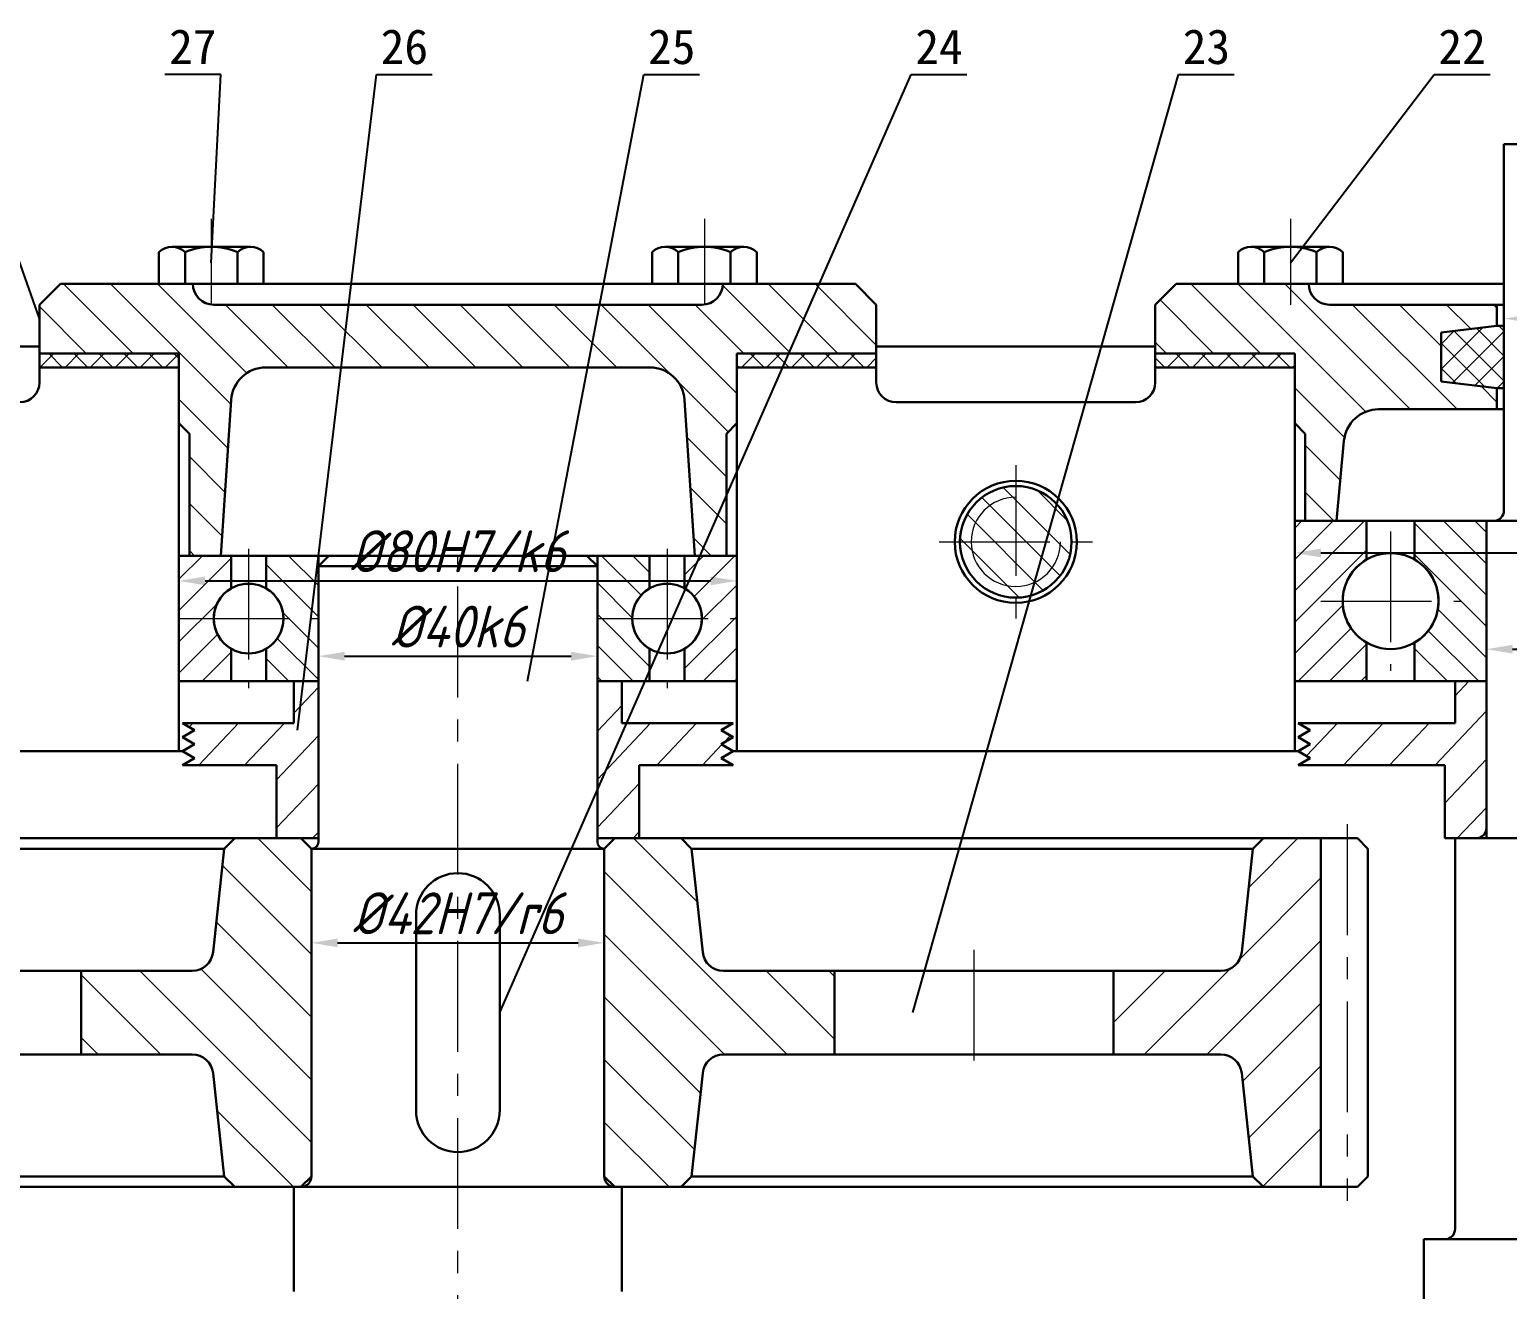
# Model space of a CAD drawing. Header units: millimetres. Extents: x 0 to 841, y 0 to 594.
# Drawn here: x 202.3 to 308.2, y 171.1 to 261.4 of the extents above; entities that cross this region are included whole.
import ezdxf
from ezdxf import colors
from ezdxf.entities.mleader import LeaderData, LeaderLine
from ezdxf.enums import TextEntityAlignment as Align
from ezdxf.math import Vec2, Vec3

# ---------------------------------------------------------------- set-up
doc = ezdxf.new("R2010")
doc.units = ezdxf.units.MM
doc.header["$LTSCALE"] = 0.25
doc.linetypes.add('CENTER', pattern=[50.8, 31.75, -6.35, 6.35, -6.35])
for name, color, linetype, lineweight in [('中心线', 1, 'CENTER', 15), ('剖面线', 4, 'Continuous', 15), ('尺寸', 3, 'Continuous', 15), ('文字', 7, 'Continuous', 15), ('标注', 7, 'Continuous', 15), ('粗实线', 7, 'Continuous', 30), ('细实线', 7, 'Continuous', 15)]:
    doc.layers.add(name, color=color, linetype=linetype, lineweight=lineweight)
doc.styles.add('fansong', font='simfang.ttf')
doc.styles.add('gbeitc', font='gbeitc.shx', dxfattribs={"bigfont": 'gbcbig.shx'})
doc.styles.get("Standard").update_dxf_attribs({"font": ''})
doc.styles.get('Standard').set_extended_font_data('SimSun')
doc.dimstyles.new('gbeitc', dxfattribs={"dimtxt": 3, "dimasz": 1.875, "dimexe": 1.25, "dimexo": 0.625, "dimtad": 1, "dimdec": 3, "dimlfac": 2, "dimdsep": 46, "dimtxsty": 'gbeitc', "dimcen": 2.5, "dimadec": 0, "dimazin": 0, "dimtfac": 1, "dimtdec": 3, "dimtmove": 0, "dimatfit": 3, "dimfxl": 1, "dimarcsym": 0})

# ---------------------------------------------------------------- blocks, each defined once
blk = doc.blocks.new('*D285')
at = {"layer": 'Defpoints', "color": 0, "transparency": 16777216}
for p in [(223, 216.47), (243, 216.47), (243, 216.47)]:
    blk.add_point(p, dxfattribs=at)
at = {"layer": '尺寸', "color": 0, "lineweight": -2, "transparency": 16777216}
for p, q in [((223, 217.09), (223, 217.72)), ((243, 217.09), (243, 217.72)), ((224.88, 216.47), (241.12, 216.47))]:
    blk.add_line(p, q, dxfattribs=at)
at = {"layer": '尺寸', "color": 0, "transparency": 16777216}
for points in [[(224.88, 216.78), (224.88, 216.15), (223, 216.47)], [(241.12, 216.78), (241.12, 216.15), (243, 216.47)]]:
    blk.add_solid(points, dxfattribs=at)
at = {"layer": '尺寸', "color": 0, "transparency": 16777216, "insert": (233, 218.59), "char_height": 3, "attachment_point": 5, "style": 'gbeitc'}
blk.add_mtext('%%c40k6', dxfattribs=at)
blk = doc.blocks.new('*D286')
at = {"layer": 'Defpoints', "color": 0, "transparency": 16777216}
for p in [(213, 221.87), (253, 221.87), (253, 221.87)]:
    blk.add_point(p, dxfattribs=at)
at = {"layer": '尺寸', "color": 0, "lineweight": -2, "transparency": 16777216}
for p, q in [((213, 222.49), (213, 223.12)), ((253, 222.49), (253, 223.12)), ((214.88, 221.87), (251.12, 221.87))]:
    blk.add_line(p, q, dxfattribs=at)
at = {"layer": '尺寸', "color": 0, "transparency": 16777216}
for points in [[(214.88, 222.18), (214.88, 221.55), (213, 221.87)], [(251.12, 222.18), (251.12, 221.55), (253, 221.87)]]:
    blk.add_solid(points, dxfattribs=at)
at = {"layer": '尺寸', "color": 0, "transparency": 16777216, "insert": (233, 223.99), "char_height": 3, "attachment_point": 5, "style": 'gbeitc'}
blk.add_mtext('%%c80H7/k6', dxfattribs=at)
blk = doc.blocks.new('*D289')
at = {"layer": 'Defpoints', "color": 0, "transparency": 16777216}
for p in [(306.75, 216.97), (339.25, 216.97), (339.25, 216.97)]:
    blk.add_point(p, dxfattribs=at)
at = {"layer": '尺寸', "color": 0, "lineweight": -2, "transparency": 16777216}
for p, q in [((306.75, 217.59), (306.75, 218.22)), ((339.25, 217.59), (339.25, 218.22)), ((308.62, 216.97), (337.38, 216.97))]:
    blk.add_line(p, q, dxfattribs=at)
at = {"layer": '尺寸', "color": 0, "transparency": 16777216}
for points in [[(308.62, 217.28), (308.62, 216.65), (306.75, 216.97)], [(337.38, 217.28), (337.38, 216.65), (339.25, 216.97)]]:
    blk.add_solid(points, dxfattribs=at)
at = {"layer": '尺寸', "color": 0, "transparency": 16777216, "insert": (323, 219.09), "char_height": 3, "attachment_point": 5, "style": 'gbeitc'}
blk.add_mtext('%%c65k6', dxfattribs=at)
blk = doc.blocks.new('*D290')
at = {"layer": 'Defpoints', "color": 0, "transparency": 16777216}
for p in [(293, 223.87), (353, 223.87), (353, 223.87)]:
    blk.add_point(p, dxfattribs=at)
at = {"layer": '尺寸', "color": 0, "lineweight": -2, "transparency": 16777216}
for p, q in [((293, 224.49), (293, 225.12)), ((353, 224.49), (353, 225.12)), ((294.88, 223.87), (351.12, 223.87))]:
    blk.add_line(p, q, dxfattribs=at)
at = {"layer": '尺寸', "color": 0, "transparency": 16777216}
for points in [[(294.88, 224.18), (294.88, 223.55), (293, 223.87)], [(351.12, 224.18), (351.12, 223.55), (353, 223.87)]]:
    blk.add_solid(points, dxfattribs=at)
at = {"layer": '尺寸', "color": 0, "transparency": 16777216, "insert": (323, 225.99), "char_height": 3, "attachment_point": 5, "style": 'gbeitc'}
blk.add_mtext('%%c120H7/k6', dxfattribs=at)
blk = doc.blocks.new('*D292')
at = {"layer": 'Defpoints', "color": 0, "transparency": 16777216}
for p in [(308, 240.67), (338, 240.67), (338, 240.67)]:
    blk.add_point(p, dxfattribs=at)
at = {"layer": '尺寸', "color": 0, "lineweight": -2, "transparency": 16777216}
for p, q in [((308, 241.29), (308, 241.92)), ((338, 241.29), (338, 241.92)), ((309.88, 240.67), (336.12, 240.67))]:
    blk.add_line(p, q, dxfattribs=at)
at = {"layer": '尺寸', "color": 0, "transparency": 16777216}
for points in [[(309.88, 240.98), (309.88, 240.35), (308, 240.67)], [(336.12, 240.98), (336.12, 240.35), (338, 240.67)]]:
    blk.add_solid(points, dxfattribs=at)
at = {"layer": '尺寸', "color": 0, "transparency": 16777216, "insert": (323, 242.79), "char_height": 3, "attachment_point": 5, "style": 'gbeitc'}
blk.add_mtext('%%c60f9', dxfattribs=at)
blk = doc.blocks.new('*D295')
at = {"layer": 'Defpoints', "color": 0, "transparency": 16777216}
for p in [(222.5, 195.92), (243.5, 195.92), (243.5, 195.92)]:
    blk.add_point(p, dxfattribs=at)
at = {"layer": '尺寸', "color": 0, "lineweight": -2, "transparency": 16777216}
for p, q in [((222.5, 196.54), (222.5, 197.17)), ((243.5, 196.54), (243.5, 197.17)), ((224.38, 195.92), (241.62, 195.92))]:
    blk.add_line(p, q, dxfattribs=at)
at = {"layer": '尺寸', "color": 0, "transparency": 16777216}
for points in [[(224.38, 196.23), (224.38, 195.6), (222.5, 195.92)], [(241.62, 196.23), (241.62, 195.6), (243.5, 195.92)]]:
    blk.add_solid(points, dxfattribs=at)
at = {"layer": '尺寸', "color": 0, "transparency": 16777216, "insert": (233, 198.04), "char_height": 3, "attachment_point": 5, "style": 'gbeitc'}
blk.add_mtext('%%c42H7/r6', dxfattribs=at)
blk = doc.blocks.new('_None')

msp = doc.modelspace()

# ---------------------------------------------------------------- hatches: boundary and pattern name
at = {"layer": '剖面线'}
h = msp.add_hatch(dxfattribs=at)
h.set_pattern_fill('ANSI31', color=256, scale=0.75, angle=90, style=0)
edge = h.paths.add_edge_path(flags=16)
edge.add_arc((219.23888, 234.66667), 2.5, 90, 176.1859252)
edge.add_line((216.74442, 234.83296), (216, 223.66667))
edge.add_line((216, 223.66667), (213.75, 223.66667))
edge.add_line((213.75, 223.66667), (213.75, 232.41667))
edge.add_line((213.75, 232.41667), (213, 233.16667))
edge.add_line((213, 233.16667), (213, 237.16667))
edge.add_line((213, 237.16667), (213, 238.16667))
edge.add_line((213, 238.16667), (210.25, 238.16667))
edge.add_line((210.25, 238.16667), (205.75, 238.16667))
edge.add_line((205.75, 238.16667), (203, 238.16667))
edge.add_line((203, 238.16667), (203, 241.66667))
edge.add_line((203, 241.66667), (204.5, 243.16667))
edge.add_line((204.5, 243.16667), (205.75, 243.16667))
edge.add_line((205.75, 243.16667), (210.25, 243.16667))
edge.add_line((210.25, 243.16667), (214, 243.16667))
edge.add_arc((215.5, 243.16667), 1.5, 180, 270)
edge.add_line((215.5, 241.66667), (233, 241.66667))
edge.add_line((233, 241.66667), (250.5, 241.66667))
edge.add_arc((250.5, 243.16667), 1.5, 270, 360)
edge.add_line((252, 243.16667), (255.75, 243.16667))
edge.add_line((255.75, 243.16667), (260.25, 243.16667))
edge.add_line((260.25, 243.16667), (261.5, 243.16667))
edge.add_line((261.5, 243.16667), (263, 241.66667))
edge.add_line((263, 241.66667), (263, 238.16667))
edge.add_line((263, 238.16667), (260.25, 238.16667))
edge.add_line((260.25, 238.16667), (255.75, 238.16667))
edge.add_line((255.75, 238.16667), (253, 238.16667))
edge.add_line((253, 238.16667), (253, 237.16667))
edge.add_line((253, 237.16667), (253, 233.16667))
edge.add_line((253, 233.16667), (252.25, 232.41667))
edge.add_line((252.25, 232.41667), (252.25, 223.66667))
edge.add_line((252.25, 223.66667), (250, 223.66667))
edge.add_line((250, 223.66667), (249.25558, 234.83296))
edge.add_arc((246.76112, 234.66667), 2.5, 3.8140748, 90)
edge.add_line((246.76112, 237.16667), (233, 237.16667))
edge.add_line((233, 237.16667), (219.23888, 237.16667))
h = msp.add_hatch(dxfattribs=at)
h.set_pattern_fill('ANSI31', color=256, scale=0.75, angle=90, style=0)
edge = h.paths.add_edge_path(flags=16)
edge.add_arc((299.01465, 231.66667), 2.5, 90, 174.7625239)
edge.add_line((296.52509, 231.89488), (296, 226.16667))
edge.add_line((296, 226.16667), (293.75, 226.16667))
edge.add_line((293.75, 226.16667), (293.75, 232.41667))
edge.add_line((293.75, 232.41667), (293, 233.16667))
edge.add_line((293, 233.16667), (293, 237.16667))
edge.add_line((293, 237.16667), (293, 238.16667))
edge.add_line((293, 238.16667), (290.25, 238.16667))
edge.add_line((290.25, 238.16667), (285.75, 238.16667))
edge.add_line((285.75, 238.16667), (283, 238.16667))
edge.add_line((283, 238.16667), (283, 241.66667))
edge.add_line((283, 241.66667), (284.5, 243.16667))
edge.add_line((284.5, 243.16667), (285.75, 243.16667))
edge.add_line((285.75, 243.16667), (290.25, 243.16667))
edge.add_line((290.25, 243.16667), (294, 243.16667))
edge.add_arc((295.5, 243.16667), 1.5, 180, 270)
edge.add_line((295.5, 241.66667), (307.5, 241.66667))
edge.add_line((307.5, 241.66667), (307.5, 240.1578))
edge.add_line((307.5, 240.1578), (303.5, 239.66667))
edge.add_line((303.5, 239.66667), (303.5, 236.16667))
edge.add_line((303.5, 236.16667), (307.5, 235.67553))
edge.add_line((307.5, 235.67553), (307.5, 234.16667))
edge.add_line((307.5, 234.16667), (299.01465, 234.16667))
h = msp.add_hatch(dxfattribs=at)
h.set_pattern_fill('ANSI37', color=256, scale=0.4, style=0)
h.paths.add_polyline_path([(308, 237.91667), (308, 240.1578), (307.5, 240.1578), (303.5, 239.66667), (303.5, 236.16667), (307.5, 235.67553), (308, 235.67553)], flags=16)
h = msp.add_hatch(dxfattribs=at)
h.set_pattern_fill('ANSI37', color=256, scale=0.4, style=0)
h.paths.add_polyline_path([(203, 238.16667), (203, 237.16667), (213, 237.16667), (213, 238.16667)], flags=16)
h = msp.add_hatch(dxfattribs=at)
h.set_pattern_fill('ANSI37', color=256, scale=0.4, style=0)
h.paths.add_polyline_path([(263, 238.16667), (263, 237.16667), (253, 237.16667), (253, 238.16667)], flags=16)
h = msp.add_hatch(dxfattribs=at)
h.set_pattern_fill('ANSI37', color=256, scale=0.4, style=0)
h.paths.add_polyline_path([(283, 238.16667), (283, 237.16667), (293, 237.16667), (293, 238.16667)], flags=16)
h = msp.add_hatch(dxfattribs=at)
h.set_pattern_fill('ANSI31', color=256, scale=0.5, angle=90, style=0)
edge = h.paths.add_edge_path(flags=16)
edge.add_arc((273, 224.66667), 4, 0, 360)
h = msp.add_hatch(dxfattribs=at)
h.set_pattern_fill('ANSI31', color=256, scale=0.5, style=0)
edge = h.paths.add_edge_path(flags=16)
edge.add_line((293, 220.41667), (293, 214.66667))
edge.add_line((293, 214.66667), (298.15625, 214.66667))
edge.add_line((298.15625, 214.66667), (298.15625, 217.4397))
edge.add_arc((299.875, 220.41667), 3.4375, 120, 240, ccw=False)
edge.add_line((298.15625, 223.39363), (298.15625, 226.16667))
edge.add_line((298.15625, 226.16667), (293, 226.16667))
edge.add_line((293, 226.16667), (293, 220.41667))
h = msp.add_hatch(dxfattribs=at)
h.set_pattern_fill('ANSI31', color=256, scale=0.5, angle=90, style=0)
edge = h.paths.add_edge_path(flags=16)
edge.add_line((306.75, 220.41667), (306.75, 226.16667))
edge.add_line((306.75, 226.16667), (301.59375, 226.16667))
edge.add_line((301.59375, 226.16667), (301.59375, 223.39363))
edge.add_arc((299.875, 220.41667), 3.4375, -60, 60, ccw=False)
edge.add_line((301.59375, 217.4397), (301.59375, 214.66667))
edge.add_line((301.59375, 214.66667), (306.75, 214.66667))
edge.add_line((306.75, 214.66667), (306.75, 220.41667))
h = msp.add_hatch(dxfattribs=at)
h.set_pattern_fill('ANSI31', color=256, scale=0.5, style=0)
edge = h.paths.add_edge_path(flags=16)
edge.add_line((213, 219.16667), (213, 214.66667))
edge.add_line((213, 214.66667), (216.75, 214.66667))
edge.add_line((216.75, 214.66667), (216.75, 217.0016))
edge.add_arc((218, 219.16667), 2.5, 120, 240, ccw=False)
edge.add_line((216.75, 221.33173), (216.75, 223.66667))
edge.add_line((216.75, 223.66667), (213, 223.66667))
edge.add_line((213, 223.66667), (213, 219.16667))
h = msp.add_hatch(dxfattribs=at)
h.set_pattern_fill('ANSI31', color=256, scale=0.5, angle=90, style=0)
edge = h.paths.add_edge_path(flags=16)
edge.add_line((223, 219.16667), (223, 223.66667))
edge.add_line((223, 223.66667), (219.25, 223.66667))
edge.add_line((219.25, 223.66667), (219.25, 221.33173))
edge.add_arc((218, 219.16667), 2.5, -60, 60, ccw=False)
edge.add_line((219.25, 217.0016), (219.25, 214.66667))
edge.add_line((219.25, 214.66667), (223, 214.66667))
edge.add_line((223, 214.66667), (223, 219.16667))
h = msp.add_hatch(dxfattribs=at)
h.set_pattern_fill('ANSI31', color=256, scale=0.5, angle=90, style=0)
edge = h.paths.add_edge_path(flags=16)
edge.add_line((243, 219.16667), (243, 214.66667))
edge.add_line((243, 214.66667), (246.75, 214.66667))
edge.add_line((246.75, 214.66667), (246.75, 217.0016))
edge.add_arc((248, 219.16667), 2.5, 120, 240, ccw=False)
edge.add_line((246.75, 221.33173), (246.75, 223.66667))
edge.add_line((246.75, 223.66667), (243, 223.66667))
edge.add_line((243, 223.66667), (243, 219.16667))
h = msp.add_hatch(dxfattribs=at)
h.set_pattern_fill('ANSI31', color=256, scale=0.5, style=0)
edge = h.paths.add_edge_path(flags=16)
edge.add_line((253, 219.16667), (253, 223.66667))
edge.add_line((253, 223.66667), (249.25, 223.66667))
edge.add_line((249.25, 223.66667), (249.25, 221.33173))
edge.add_arc((248, 219.16667), 2.5, -60, 60, ccw=False)
edge.add_line((249.25, 217.0016), (249.25, 214.66667))
edge.add_line((249.25, 214.66667), (253, 214.66667))
edge.add_line((253, 214.66667), (253, 219.16667))
h = msp.add_hatch(dxfattribs=at)
h.set_pattern_fill('ANSI31', color=256, scale=0.75, angle=1.5, style=0)
h.paths.add_polyline_path([(223, 203.41667), (220, 203.41667), (220, 208.66667), (213.25, 208.66667), (214.115, 209.16667), (213.25, 209.66667), (214.115, 210.16667), (213.25, 210.66667), (214.115, 211.16667), (213.25, 211.66667), (221.25, 211.66667), (221.25, 214.66667), (223, 214.66667)], flags=16)
h = msp.add_hatch(dxfattribs=at)
h.set_pattern_fill('ANSI31', color=256, scale=0.75, angle=1.5, style=0)
h.paths.add_polyline_path([(243, 203.41667), (246, 203.41667), (246, 208.66667), (252.75, 208.66667), (251.885, 209.16667), (252.75, 209.66667), (251.885, 210.16667), (252.75, 210.66667), (251.885, 211.16667), (252.75, 211.66667), (244.75, 211.66667), (244.75, 214.66667), (243, 214.66667)], flags=16)
h = msp.add_hatch(dxfattribs=at)
h.set_pattern_fill('ANSI31', color=256, scale=0.75, angle=1.5, style=0)
h.paths.add_polyline_path([(306.75, 203.41667), (303.75, 203.41667), (303.75, 208.66667), (293.25, 208.66667), (294.115, 209.16667), (293.25, 209.66667), (294.115, 210.16667), (293.25, 210.66667), (294.115, 211.16667), (293.25, 211.66667), (304.5, 211.66667), (304.5, 214.66667), (306.75, 214.66667)], flags=16)
h = msp.add_hatch(dxfattribs=at)
h.set_pattern_fill('ANSI31', color=256, angle=90, style=0)
edge = h.paths.add_edge_path(flags=16)
edge.add_line((222.5, 202.66667), (221.75, 203.41667))
edge.add_line((221.75, 203.41667), (217, 203.41667))
edge.add_line((217, 203.41667), (216.25, 202.66667))
edge.add_line((216.25, 202.66667), (215.44528, 195.25476))
edge.add_arc((213.95404, 195.41667), 1.5, 270, 353.8035866, ccw=False)
edge.add_line((213.95404, 193.91667), (206, 193.91667))
edge.add_line((206, 193.91667), (206, 187.91667))
edge.add_line((206, 187.91667), (213.95404, 187.91667))
edge.add_arc((213.95404, 186.41667), 1.5, 6.1964134, 90, ccw=False)
edge.add_line((215.44528, 186.57857), (216.25, 179.16667))
edge.add_line((216.25, 179.16667), (217, 178.41667))
edge.add_line((217, 178.41667), (221.75, 178.41667))
edge.add_line((221.75, 178.41667), (222.5, 179.16667))
edge.add_line((222.5, 179.16667), (222.5, 202.66667))
h = msp.add_hatch(dxfattribs=at)
h.set_pattern_fill('ANSI31', color=256, angle=90, style=0)
edge = h.paths.add_edge_path(flags=16)
edge.add_line((243.5, 202.66667), (244.25, 203.41667))
edge.add_line((244.25, 203.41667), (249, 203.41667))
edge.add_line((249, 203.41667), (249.75, 202.66667))
edge.add_line((249.75, 202.66667), (250.55472, 195.25476))
edge.add_arc((252.04596, 195.41667), 1.5, 186.1964134, 270)
edge.add_line((252.04596, 193.91667), (260, 193.91667))
edge.add_line((260, 193.91667), (260, 187.91667))
edge.add_line((260, 187.91667), (252.04596, 187.91667))
edge.add_arc((252.04596, 186.41667), 1.5, 90, 173.8035866)
edge.add_line((250.55472, 186.57857), (249.75, 179.16667))
edge.add_line((249.75, 179.16667), (249, 178.41667))
edge.add_line((249, 178.41667), (244.25, 178.41667))
edge.add_line((244.25, 178.41667), (243.5, 179.16667))
edge.add_line((243.5, 179.16667), (243.5, 202.66667))
h = msp.add_hatch(dxfattribs=at)
h.set_pattern_fill('ANSI31', color=256, style=0)
edge = h.paths.add_edge_path(flags=16)
edge.add_line((290.75, 203.41667), (290, 202.66667))
edge.add_line((290, 202.66667), (289.19528, 195.25476))
edge.add_arc((287.70404, 195.41667), 1.5, 270, 353.8035866, ccw=False)
edge.add_line((287.70404, 193.91667), (280, 193.91667))
edge.add_line((280, 193.91667), (280, 187.91667))
edge.add_line((280, 187.91667), (287.70404, 187.91667))
edge.add_arc((287.70404, 186.41667), 1.5, 6.1964134, 90, ccw=False)
edge.add_line((289.19528, 186.57857), (290, 179.16667))
edge.add_line((290, 179.16667), (290.75, 178.41667))
edge.add_line((290.75, 178.41667), (294.875, 178.41667))
edge.add_line((294.875, 178.41667), (294.875, 203.41667))
edge.add_line((294.875, 203.41667), (290.75, 203.41667))

# ---------------------------------------------------------------- linework, layer by layer
at = {"layer": '中心线'}
for p, q in [((215.32233, 247.81667), (215.32233, 241.66667)), ((250.67767, 247.81667), (250.67767, 241.66667)), ((292.68911, 247.81667), (292.68911, 241.66667)), ((273, 230.16667), (273, 219.16667)), ((267.5, 224.66667), (278.5, 224.66667)), ((299.875, 225.41667), (299.875, 215.41667)), ((218, 224.16667), (218, 214.16667)), ((233, 111.91667), (233, 223.66667)), ((248, 224.16667), (248, 214.16667)), ((294.875, 220.41667), (304.875, 220.41667)), ((213, 219.16667), (223, 219.16667)), ((243, 219.16667), (253, 219.16667)), ((296.75, 204.41667), (296.75, 177.41667)), ((270, 195.41667), (270, 186.41667))]:
    msp.add_line(p, q, dxfattribs=at)
at = {"layer": '粗实线'}
for p, q in [((308, 253.16667), (338, 253.16667)), ((308, 253.16667), (308, 226.91667)), ((211.56955, 243.16667), (211.56955, 245.42805)), ((218.13691, 245.81667), (212.50775, 245.81667)), ((213.44594, 243.16667), (213.44594, 245.42805)), ((217.19872, 243.16667), (217.19872, 245.42805)), ((219.07511, 243.16667), (219.07511, 245.42805)), ((246.92489, 243.16667), (246.92489, 245.42805)), ((253.49225, 245.81667), (247.86309, 245.81667)), ((248.80128, 243.16667), (248.80128, 245.42805)), ((252.55406, 243.16667), (252.55406, 245.42805)), ((254.43045, 243.16667), (254.43045, 245.42805)), ((288.93633, 243.16667), (288.93633, 245.42805)), ((295.50369, 245.81667), (289.87453, 245.81667)), ((290.81272, 243.16667), (290.81272, 245.42805)), ((294.5655, 243.16667), (294.5655, 245.42805)), ((296.44189, 243.16667), (296.44189, 245.42805)), ((203, 241.66667), (204.5, 243.16667)), ((204.5, 243.16667), (205.75, 243.16667)), ((205.75, 243.16667), (210.25, 243.16667)), ((210.25, 243.16667), (214, 243.16667)), ((215.32233, 243.16667), (211.56955, 243.16667)), ((214, 243.16667), (214, 243.16667)), ((214, 243.16667), (233, 243.16667)), ((215.32233, 243.16667), (219.07511, 243.16667)), ((252, 243.16667), (233, 243.16667)), ((250.67767, 243.16667), (246.92489, 243.16667)), ((250.67767, 243.16667), (254.43045, 243.16667)), ((255.75, 243.16667), (252, 243.16667)), ((252, 243.16667), (252, 243.16667)), ((260.25, 243.16667), (255.75, 243.16667)), ((261.5, 243.16667), (260.25, 243.16667)), ((263, 241.66667), (261.5, 243.16667)), ((283, 241.66667), (284.5, 243.16667)), ((284.5, 243.16667), (285.75, 243.16667)), ((285.75, 243.16667), (290.25, 243.16667)), ((292.68911, 243.16667), (288.93633, 243.16667)), ((290.25, 243.16667), (294, 243.16667)), ((292.68911, 243.16667), (296.44189, 243.16667)), ((294, 243.16667), (294, 243.16667)), ((294, 243.16667), (308, 243.16667)), ((203, 238.16667), (203, 241.66667)), ((215.5, 241.66667), (233, 241.66667)), ((250.5, 241.66667), (233, 241.66667)), ((263, 238.16667), (263, 241.66667)), ((283, 238.16667), (283, 241.66667)), ((295.5, 241.66667), (307.5, 241.66667)), ((307.5, 241.66667), (307.5, 240.1578)), ((307.5, 241.66667), (308, 241.66667)), ((307.5, 240.1578), (303.5, 239.66667)), ((307.5, 240.1578), (303.5, 239.66667)), ((303.5, 239.66667), (303.5, 236.16667)), ((303.5, 239.66667), (303.5, 236.16667)), ((308, 240.1578), (307.5, 240.1578)), ((308, 237.91667), (308, 240.1578)), ((178.5, 238.66667), (203, 238.66667)), ((263, 238.66667), (283, 238.66667)), ((205.75, 238.16667), (203, 238.16667)), ((203, 238.16667), (203, 237.16667)), ((213, 238.16667), (203, 238.16667)), ((210.25, 238.16667), (205.75, 238.16667)), ((213, 238.16667), (210.25, 238.16667)), ((213, 237.16667), (213, 238.16667)), ((213, 237.16667), (213, 238.16667)), ((253, 237.16667), (253, 238.16667)), ((253, 238.16667), (255.75, 238.16667)), ((253, 237.16667), (253, 238.16667)), ((253, 238.16667), (263, 238.16667)), ((255.75, 238.16667), (260.25, 238.16667)), ((260.25, 238.16667), (263, 238.16667)), ((263, 238.16667), (263, 237.16667)), ((285.75, 238.16667), (283, 238.16667)), ((283, 238.16667), (283, 237.16667)), ((293, 238.16667), (283, 238.16667)), ((290.25, 238.16667), (285.75, 238.16667)), ((293, 238.16667), (290.25, 238.16667)), ((293, 237.16667), (293, 238.16667)), ((293, 237.16667), (293, 238.16667)), ((308, 235.67553), (308, 237.91667)), ((203, 236.08059), (203, 237.16667)), ((203, 237.16667), (213, 237.16667)), ((203, 237.16667), (213, 237.16667)), ((213, 237.16667), (213, 237.16667)), ((213, 237.16667), (213, 209.66667)), ((213, 233.16667), (213, 237.16667)), ((219.23888, 237.16667), (233, 237.16667)), ((246.76112, 237.16667), (233, 237.16667)), ((253, 209.66667), (253, 237.16667)), ((253, 237.16667), (253, 237.16667)), ((253, 237.16667), (263, 237.16667)), ((253, 233.16667), (253, 237.16667)), ((263, 237.16667), (253, 237.16667)), ((263, 236.08059), (263, 237.16667)), ((283, 236.08059), (283, 237.16667)), ((283, 237.16667), (293, 237.16667)), ((283, 237.16667), (293, 237.16667)), ((293, 237.16667), (293, 237.16667)), ((293, 237.16667), (293, 209.66667)), ((293, 233.16667), (293, 237.16667)), ((303.5, 236.16667), (307.5, 235.67553)), ((303.5, 236.16667), (307.5, 235.67553)), ((307.5, 235.67553), (307.5, 234.16667)), ((307.5, 235.67553), (308, 235.67553)), ((216.74442, 234.83296), (216, 223.66667)), ((249.25558, 234.83296), (250, 223.66667)), ((264.41393, 234.66667), (264.41393, 234.66667)), ((281.58607, 234.66667), (264.41393, 234.66667)), ((299.01465, 234.16667), (307.5, 234.16667)), ((307.5, 234.16667), (308, 234.16667)), ((213.75, 232.41667), (213, 233.16667)), ((252.25, 232.41667), (253, 233.16667)), ((293.75, 232.41667), (293, 233.16667)), ((213.75, 223.66667), (213.75, 232.41667)), ((252.25, 223.66667), (252.25, 232.41667)), ((293.75, 226.16667), (293.75, 232.41667)), ((296.52509, 231.89488), (296, 226.16667)), ((298.15625, 226.16667), (293, 226.16667)), ((293, 226.16667), (293, 220.41667)), ((323, 226.16667), (293, 226.16667)), ((296, 226.16667), (293.75, 226.16667)), ((298.15625, 223.39363), (298.15625, 226.16667)), ((301.59375, 226.16667), (298.15625, 226.16667)), ((306.75, 226.16667), (301.59375, 226.16667)), ((301.59375, 226.16667), (301.59375, 223.39363)), ((306.75, 226.16667), (339.25, 226.16667)), ((306.75, 226.16667), (306.75, 204.16667)), ((306.75, 220.41667), (306.75, 226.16667)), ((216.75, 223.66667), (213, 223.66667)), ((213, 223.66667), (213, 219.16667)), ((233, 223.66667), (213, 223.66667)), ((213, 223.66667), (233, 223.66667)), ((216, 223.66667), (213.75, 223.66667)), ((216.75, 221.33173), (216.75, 223.66667)), ((219.25, 223.66667), (216.75, 223.66667)), ((223, 223.66667), (219.25, 223.66667)), ((219.25, 223.66667), (219.25, 221.33173)), ((223, 222.91667), (223.75, 223.66667)), ((223, 219.16667), (223, 223.66667)), ((242.25, 223.66667), (223.75, 223.66667)), ((233, 223.66667), (253, 223.66667)), ((253, 223.66667), (233, 223.66667)), ((242.25, 223.66667), (243, 222.91667)), ((246.75, 223.66667), (243, 223.66667)), ((243, 223.66667), (243, 219.16667)), ((246.75, 221.33173), (246.75, 223.66667)), ((246.75, 223.66667), (249.25, 223.66667)), ((253, 223.66667), (249.25, 223.66667)), ((249.25, 223.66667), (249.25, 221.33173)), ((250, 223.66667), (252.25, 223.66667)), ((253, 219.16667), (253, 223.66667)), ((223, 203.16667), (223, 222.91667)), ((243, 222.91667), (223, 222.91667)), ((243, 203.16667), (243, 222.91667)), ((293, 220.41667), (293, 214.66667)), ((306.75, 214.66667), (306.75, 220.41667)), ((213, 219.16667), (213, 214.66667)), ((223, 214.66667), (223, 219.16667)), ((243, 219.16667), (243, 214.66667)), ((253, 214.66667), (253, 219.16667)), ((298.15625, 214.66667), (298.15625, 217.4397)), ((301.59375, 217.4397), (301.59375, 214.66667)), ((216.75, 214.66667), (216.75, 217.0016)), ((219.25, 217.0016), (219.25, 214.66667)), ((246.75, 214.66667), (246.75, 217.0016)), ((249.25, 217.0016), (249.25, 214.66667)), ((213, 214.66667), (216.75, 214.66667)), ((219.25, 214.66667), (216.75, 214.66667)), ((216.75, 214.66667), (216.75, 214.66667)), ((219.25, 214.66667), (223, 214.66667)), ((221.25, 211.66667), (221.25, 214.66667)), ((221.25, 214.66667), (223, 214.66667)), ((223, 214.66667), (223, 203.41667)), ((243, 214.66667), (246.75, 214.66667)), ((244.75, 214.66667), (243, 214.66667)), ((243, 214.66667), (243, 203.41667)), ((244.75, 211.66667), (244.75, 214.66667)), ((246.75, 214.66667), (249.25, 214.66667)), ((249.25, 214.66667), (253, 214.66667)), ((293, 214.66667), (298.15625, 214.66667)), ((301.59375, 214.66667), (298.15625, 214.66667)), ((298.15625, 214.66667), (298.15625, 214.66667)), ((301.59375, 214.66667), (306.75, 214.66667)), ((304.5, 211.66667), (304.5, 214.66667)), ((304.5, 214.66667), (306.75, 214.66667)), ((306.75, 214.66667), (306.75, 203.41667)), ((214.115, 211.16667), (213.25, 211.66667)), ((213.25, 211.66667), (221.25, 211.66667)), ((213.25, 210.66667), (214.115, 211.16667)), ((252.75, 211.66667), (244.75, 211.66667)), ((251.885, 211.16667), (252.75, 211.66667)), ((252.75, 210.66667), (251.885, 211.16667)), ((294.115, 211.16667), (293.25, 211.66667)), ((293.25, 211.66667), (304.5, 211.66667)), ((293.25, 210.66667), (294.115, 211.16667)), ((214.115, 210.16667), (213.25, 210.66667)), ((213.25, 209.66667), (214.115, 210.16667)), ((251.885, 210.16667), (252.75, 210.66667)), ((252.75, 209.66667), (251.885, 210.16667)), ((294.115, 210.16667), (293.25, 210.66667)), ((293.25, 209.66667), (294.115, 210.16667)), ((213, 209.66667), (168.5, 209.66667)), ((213.25, 209.66667), (213, 209.66667)), ((214.115, 209.16667), (213.25, 209.66667)), ((213.25, 208.66667), (214.115, 209.16667)), ((251.885, 209.16667), (252.75, 209.66667)), ((252.75, 208.66667), (251.885, 209.16667)), ((252.75, 209.66667), (253, 209.66667)), ((293, 209.66667), (253, 209.66667)), ((293.25, 209.66667), (293, 209.66667)), ((294.115, 209.16667), (293.25, 209.66667)), ((293.25, 208.66667), (294.115, 209.16667)), ((220, 208.66667), (213.25, 208.66667)), ((220, 203.41667), (220, 208.66667)), ((246, 203.41667), (246, 208.66667)), ((246, 208.66667), (252.75, 208.66667)), ((303.75, 208.66667), (293.25, 208.66667)), ((303.75, 203.41667), (303.75, 208.66667)), ((175.25, 203.41667), (217, 203.41667)), ((176, 202.66667), (216.25, 202.66667)), ((215.44528, 195.25476), (216.25, 202.66667)), ((217, 203.41667), (216.25, 202.66667)), ((221.75, 203.41667), (217, 203.41667)), ((223, 203.41667), (220, 203.41667)), ((222.5, 202.66667), (221.75, 203.41667)), ((222.5, 179.16667), (222.5, 202.66667)), ((222.5, 179.16667), (222.5, 202.66667)), ((243.5, 202.66667), (222.5, 202.66667)), ((243, 203.41667), (246, 203.41667)), ((243.5, 202.66667), (244.25, 203.41667)), ((243.5, 179.16667), (243.5, 202.66667)), ((243.5, 179.16667), (243.5, 202.66667)), ((244.25, 203.41667), (249, 203.41667)), ((249, 203.41667), (249.75, 202.66667)), ((290.75, 203.41667), (249, 203.41667)), ((250.55472, 195.25476), (249.75, 202.66667)), ((290, 202.66667), (249.75, 202.66667)), ((289.19528, 195.25476), (290, 202.66667)), ((290.75, 203.41667), (290, 202.66667)), ((294.875, 203.41667), (290.75, 203.41667)), ((294.875, 178.41667), (294.875, 203.41667)), ((294.875, 203.41667), (297.5, 203.41667)), ((297.5, 203.41667), (298.25, 202.66667)), ((298.25, 202.66667), (298.25, 179.16667)), ((306.75, 203.41667), (303.75, 203.41667)), ((304.5, 203.41667), (341.5, 203.41667)), ((304.5, 203.41667), (304.5, 175.41667)), ((230, 197.91667), (230, 183.91667)), ((236, 197.91667), (236, 183.91667)), ((206, 193.91667), (186, 193.91667)), ((213.95404, 193.91667), (206, 193.91667)), ((206, 193.91667), (206, 187.91667)), ((252.04596, 193.91667), (260, 193.91667)), ((260, 193.91667), (260, 187.91667)), ((260, 193.91667), (280, 193.91667)), ((287.70404, 193.91667), (280, 193.91667)), ((280, 193.91667), (280, 187.91667)), ((206, 187.91667), (186, 187.91667)), ((213.95404, 187.91667), (206, 187.91667)), ((252.04596, 187.91667), (260, 187.91667)), ((260, 187.91667), (280, 187.91667)), ((287.70404, 187.91667), (280, 187.91667)), ((215.44528, 186.57857), (216.25, 179.16667)), ((250.55472, 186.57857), (249.75, 179.16667)), ((289.19528, 186.57857), (290, 179.16667)), ((176, 179.16667), (216.25, 179.16667)), ((216.25, 179.16667), (217, 178.41667)), ((221.75, 178.41667), (222.5, 179.16667)), ((244.25, 178.41667), (243.5, 179.16667)), ((249.75, 179.16667), (249, 178.41667)), ((290, 179.16667), (249.75, 179.16667)), ((290, 179.16667), (290.75, 178.41667)), ((298.25, 179.16667), (297.5, 178.41667)), ((175.25, 178.41667), (217, 178.41667)), ((217, 178.41667), (221.75, 178.41667)), ((244.75, 178.41667), (221.25, 178.41667)), ((221.25, 170.91667), (221.25, 178.41667)), ((244.75, 178.41667), (221.25, 178.41667)), ((249, 178.41667), (244.25, 178.41667)), ((244.75, 170.91667), (244.75, 178.41667)), ((290.75, 178.41667), (249, 178.41667)), ((290.75, 178.41667), (294.875, 178.41667)), ((297.5, 178.41667), (294.875, 178.41667)), ((302.25, 174.66667), (343.75, 174.66667)), ((302.25, 174.66667), (302.25, 169.66667))]:
    msp.add_line(p, q, dxfattribs=at)
for centre, radius in [((273, 224.66667), 4.375), ((273, 224.66667), 4), ((299.875, 220.41667), 3.4375), ((218, 219.16667), 2.5), ((248, 219.16667), 2.5)]:
    msp.add_circle(centre, radius, dxfattribs=at)
for centre, radius, start, end in [((212.50775, 244.48986), 1.32681, 45, 135), ((215.32233, 241.09236), 4.72431, 66.598161, 113.401839), ((218.13691, 244.48986), 1.32681, 45, 135), ((247.86309, 244.48986), 1.32681, 45, 135), ((250.67767, 241.09236), 4.72431, 66.598161, 113.401839), ((253.49225, 244.48986), 1.32681, 45, 135), ((289.87453, 244.48986), 1.32681, 45, 135), ((292.68911, 241.09236), 4.72431, 66.598161, 113.401839), ((295.50369, 244.48986), 1.32681, 45, 135), ((215.5, 243.16667), 1.5, 180, 270), ((250.5, 243.16667), 1.5, 270, 0), ((295.5, 243.16667), 1.5, 180, 270), ((219.23888, 234.66667), 2.5, 90, 176.1859252), ((246.76112, 234.66667), 2.5, 3.8140748, 90), ((201.58607, 236.08059), 1.41393, 270, 0), ((264.41393, 236.08059), 1.41393, 180, 270), ((281.58607, 236.08059), 1.41393, 270, 0), ((299.01465, 231.66667), 2.5, 90, 174.7625239), ((307.25, 226.91667), 0.75, 270, 0), ((299.875, 220.41667), 3.4375, 120, 240), ((299.875, 220.41667), 3.4375, 300, 60), ((218, 219.16667), 2.5, 120, 240), ((218, 219.16667), 2.5, 300, 60), ((248, 219.16667), 2.5, 120, 240), ((248, 219.16667), 2.5, 300, 60), ((306, 204.16667), 0.75, 270, 0), ((222.5, 203.16667), 0.5, 270, 0), ((243.5, 203.16667), 0.5, 180, 270), ((233, 197.91667), 3, 0, 180), ((213.95404, 195.41667), 1.5, 270, 353.8035866), ((252.04596, 195.41667), 1.5, 186.1964134, 270), ((287.70404, 195.41667), 1.5, 270, 353.8035866), ((213.95404, 186.41667), 1.5, 6.1964134, 90), ((252.04596, 186.41667), 1.5, 90, 173.8035866), ((287.70404, 186.41667), 1.5, 6.1964134, 90), ((233, 183.91667), 3, 180, 0), ((221.75, 179.16667), 0.75, 270, 0), ((244.25, 179.16667), 0.75, 180, 270), ((303.75, 175.41667), 0.75, 270, 0)]:
    msp.add_arc(centre, radius, start, end, dxfattribs=at)
at = {"layer": '细实线'}
msp.add_arc((273, 224.66667), 3.2, 90, 0, dxfattribs=at)

# ---------------------------------------------------------------- texts
at = {"layer": '文字', "style": 'fansong'}
for s, p in [('27', (214, 260.16667)), ('26', (229.16667, 260.16667)), ('25', (248.33333, 260.16667)), ('24', (267.5, 260.16667)), ('23', (286.66667, 260.16667)), ('22', (305, 260.16667))]:
    msp.add_text(s, height=2.5, dxfattribs=at).set_placement(p, align=Align.MIDDLE_CENTER)

# ---------------------------------------------------------------- dimensions: what is measured, and where the dimension line sits
at = {"layer": '尺寸'}
for base, p1, p2, override, picture, middle in [((338, 240.66667), (308, 240.66667), (338, 240.66667), {"dimtxt": 3, "dimdec": 3, "dimpost": '%%c<>f9'}, '*D292', (323, 242.79167)), ((353, 223.86667), (293, 223.86667), (353, 223.86667), {"dimtxt": 3, "dimdec": 3, "dimpost": '%%c<>H7/k6'}, '*D290', (323, 225.99167)), ((253, 221.86667), (213, 221.86667), (253, 221.86667), {"dimtxt": 3, "dimdec": 3, "dimpost": '%%c<>H7/k6'}, '*D286', (233, 223.99167)), ((243, 216.46667), (223, 216.46667), (243, 216.46667), {"dimtxt": 3, "dimdec": 3, "dimpost": '%%c<>k6'}, '*D285', (233, 218.59167)), ((339.25, 216.96667), (306.75, 216.96667), (339.25, 216.96667), {"dimtxt": 3, "dimdec": 3, "dimpost": '%%c<>k6'}, '*D289', (323, 219.09167)), ((243.5, 195.91667), (222.5, 195.91667), (243.5, 195.91667), {"dimtxt": 3, "dimdec": 3, "dimpost": '%%c<>H7/r6'}, '*D295', (233, 198.04167))]:
    dim = msp.add_linear_dim(base=base, p1=p1, p2=p2, dimstyle='gbeitc', override=override, dxfattribs=at)
    dim.commit()
    dim.dimension.update_dxf_attribs({"geometry": picture, "text_midpoint": middle})

# ---------------------------------------------------------------- leaders
at = {"layer": '标注'}
ml = msp.add_multileader_mtext('Standard', dxfattribs=at)
ml.set_content('', color=256)
ml.set_leader_properties()
ml.set_arrow_properties(name='NONE')
ml.build(insert=Vec2(0, 0))
ml.multileader.update_dxf_attribs({"text_left_attachment_type": 5, "text_right_attachment_type": 5, "dogleg_length": 6, "arrow_head_size": 2})
ctx = ml.context
ctx.base_point, ctx.char_height, ctx.arrow_head_size, ctx.landing_gap_size = Vec3(191.83333, 258.16667), 3, 2, 1
ctx.left_attachment, ctx.right_attachment = 5, 5
notes = []
notes.append((ctx, [(1, (1, 1, 0), (196.83333, 258.16667), (-1, 0), 3, [(0, [(203, 240.66667)], 0, [])])]))
ctx.mtext.insert, ctx.mtext.flow_direction = Vec3(192.83333, 261.16667), 5
ml = msp.add_multileader_mtext('Standard', dxfattribs=at)
ml.set_content('', color=256)
ml.set_leader_properties()
ml.set_arrow_properties(name='NONE')
ml.build(insert=Vec2(0, 0))
ml.multileader.update_dxf_attribs({"text_left_attachment_type": 5, "text_right_attachment_type": 5, "dogleg_length": 6, "arrow_head_size": 2})
ctx = ml.context
ctx.base_point, ctx.char_height, ctx.arrow_head_size, ctx.landing_gap_size = Vec3(211, 258.16667), 3, 2, 1
ctx.left_attachment, ctx.right_attachment = 5, 5
notes.append((ctx, [(1, (1, 1, 0), (216, 258.16667), (-1, 0), 3, [(0, [(215.32233, 244.66667)], 0, [])])]))
ctx.mtext.insert, ctx.mtext.flow_direction = Vec3(212, 261.16667), 5
ml = msp.add_multileader_mtext('Standard', dxfattribs=at)
ml.set_content('', color=256)
ml.set_leader_properties()
ml.set_arrow_properties(name='NONE')
ml.build(insert=Vec2(0, 0))
ml.multileader.update_dxf_attribs({"text_left_attachment_type": 5, "text_right_attachment_type": 5, "dogleg_length": 6, "arrow_head_size": 2})
ctx = ml.context
ctx.base_point, ctx.char_height, ctx.arrow_head_size, ctx.landing_gap_size = Vec3(230.16667, 258.16667), 3, 2, 1
ctx.left_attachment, ctx.right_attachment = 5, 5
notes.append((ctx, [(0, (1, 1, 0), (227.16667, 258.16667), (1, 0), 3, [(0, [(221.5, 211.16667)], 0, [])])]))
ctx.mtext.insert, ctx.mtext.flow_direction = Vec3(231.16667, 261.16667), 5
ml = msp.add_multileader_mtext('Standard', dxfattribs=at)
ml.set_content('', color=256)
ml.set_leader_properties()
ml.set_arrow_properties(name='NONE')
ml.build(insert=Vec2(0, 0))
ml.multileader.update_dxf_attribs({"text_left_attachment_type": 5, "text_right_attachment_type": 5, "dogleg_length": 6, "arrow_head_size": 2})
ctx = ml.context
ctx.base_point, ctx.char_height, ctx.arrow_head_size, ctx.landing_gap_size = Vec3(268.5, 258.16667), 3, 2, 1
ctx.left_attachment, ctx.right_attachment = 5, 5
notes.append((ctx, [(0, (1, 1, 0), (265.5, 258.16667), (1, 0), 3, [(0, [(236, 190.91667)], 0, [])])]))
ctx.mtext.insert, ctx.mtext.flow_direction = Vec3(269.5, 261.16667), 5
ml = msp.add_multileader_mtext('Standard', dxfattribs=at)
ml.set_content('', color=256)
ml.set_leader_properties()
ml.set_arrow_properties(name='NONE')
ml.build(insert=Vec2(0, 0))
ml.multileader.update_dxf_attribs({"text_left_attachment_type": 5, "text_right_attachment_type": 5, "dogleg_length": 6, "arrow_head_size": 2})
ctx = ml.context
ctx.base_point, ctx.char_height, ctx.arrow_head_size, ctx.landing_gap_size = Vec3(249.33333, 258.16667), 3, 2, 1
ctx.left_attachment, ctx.right_attachment = 5, 5
notes.append((ctx, [(0, (1, 1, 0), (246.33333, 258.16667), (1, 0), 3, [(0, [(238, 214.66667)], 0, [])])]))
ctx.mtext.insert, ctx.mtext.flow_direction = Vec3(250.33333, 261.16667), 5
ml = msp.add_multileader_mtext('Standard', dxfattribs=at)
ml.set_content('', color=256)
ml.set_leader_properties()
ml.set_arrow_properties(name='NONE')
ml.build(insert=Vec2(0, 0))
ml.multileader.update_dxf_attribs({"text_left_attachment_type": 5, "text_right_attachment_type": 5, "dogleg_length": 6, "arrow_head_size": 2})
ctx = ml.context
ctx.base_point, ctx.char_height, ctx.arrow_head_size, ctx.landing_gap_size = Vec3(287.66667, 258.16667), 3, 2, 1
ctx.left_attachment, ctx.right_attachment = 5, 5
notes.append((ctx, [(0, (1, 1, 0), (284.66667, 258.16667), (1, 0), 3, [(0, [(265.625, 190.91667)], 0, [])])]))
ctx.mtext.insert, ctx.mtext.flow_direction = Vec3(288.66667, 261.16667), 5
ml = msp.add_multileader_mtext('Standard', dxfattribs=at)
ml.set_content('', color=256)
ml.set_leader_properties()
ml.set_arrow_properties(name='NONE')
ml.build(insert=Vec2(0, 0))
ml.multileader.update_dxf_attribs({"text_left_attachment_type": 5, "text_right_attachment_type": 5, "dogleg_length": 6, "arrow_head_size": 2})
ctx = ml.context
ctx.base_point, ctx.char_height, ctx.arrow_head_size, ctx.landing_gap_size = Vec3(306, 258.16667), 3, 2, 1
ctx.left_attachment, ctx.right_attachment = 5, 5
notes.append((ctx, [(0, (1, 1, 0), (303, 258.16667), (1, 0), 3, [(0, [(292.68911, 244.66667)], 0, [])])]))
ctx.mtext.insert, ctx.mtext.flow_direction = Vec3(307, 261.16667), 5
for ctx, leaders in notes:
    for number, flags, end, landing, length, lines in leaders:
        leader = LeaderData()
        leader.index, (leader.has_last_leader_line, leader.has_dogleg_vector, leader.attachment_direction) = number, flags
        leader.last_leader_point, leader.dogleg_vector, leader.dogleg_length = Vec3(end), Vec3(landing), length
        for number, points, colour, breaks in lines:
            line = LeaderLine()
            line.index, line.vertices, line.color, line.breaks = number, Vec3.list(points), colors.encode_raw_color(colour), breaks
            leader.lines.append(line)
        ctx.leaders.append(leader)

doc.saveas('drawing.dxf')
